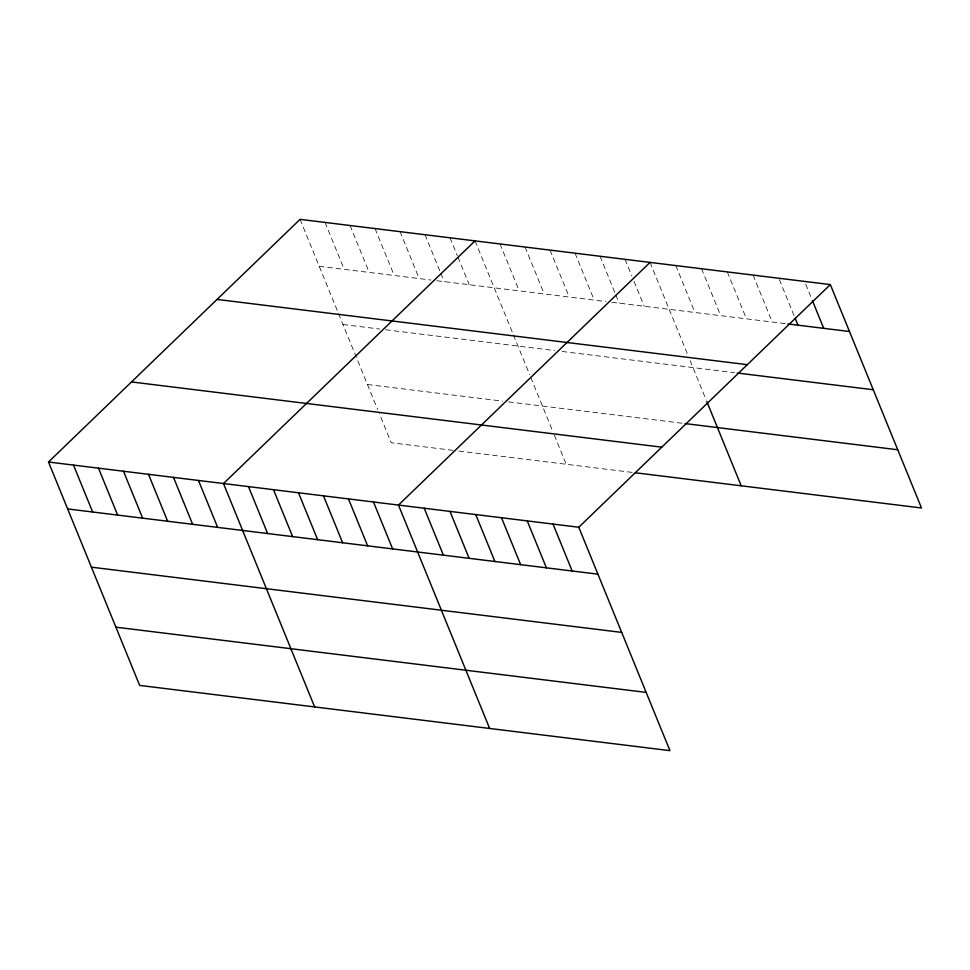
<?xml version="1.0" encoding="UTF-8"?>
<svg xmlns="http://www.w3.org/2000/svg" width="970" height="970" viewBox="0 0 970 970"><rect width="100%" height="100%" fill="white"/><g stroke="black" fill="none" stroke-linecap="round" stroke-linejoin="round"><path stroke-width="0.73" stroke-dasharray="4.85 3.64" d="M319.203 266.277L430.971 280.027M436.852 280.742L605.959 301.549M611.84 302.276L786.524 323.762M342.968 324.513L379.731 329.036M385.623 329.751L554.731 350.558M562.079 351.467L734.448 372.674M367.46 384.508L502.751 401.156M508.632 401.883L682.153 423.223M452.99 450.347L391.225 442.757L379.343 413.632M458.871 451.074L632.391 472.414M805.706 284.174L811.902 299.354M779.383 279.627L794.03 315.517M753.059 275.08L772.217 322.004M727.306 271.915L746.451 318.839M701.553 268.738L720.698 315.662M675.799 265.574L694.944 312.498M650.045 262.409L687.863 355.081M690.131 360.634L706.305 400.295M625.044 259.329L631.797 275.892M634.053 281.409L644.189 306.253M600.042 256.262L615.247 293.522M615.817 294.892L619.187 303.173M575.04 253.182L594.198 300.106M550.051 250.102L569.196 297.026M525.049 247.035L544.194 293.946M500.047 243.955L519.192 290.879M475.045 240.875L512.875 333.559M513.433 334.941L529.656 374.675M530.76 377.403L552.633 430.995M554.331 435.154L566.213 464.278M450.056 237.808L457.367 255.74M457.937 257.123L469.201 284.719M425.054 234.728L440.259 271.988M440.816 273.37L444.199 281.652M400.052 231.648L419.198 278.572M375.05 228.581L394.208 275.504M350.061 225.501L369.206 272.424M325.059 222.433L344.204 269.345M300.057 219.353L377.645 409.473"/><path stroke-width="1.45" d="M48.5 462.011L578.775 527.243L669.943 750.647L139.668 685.414L48.5 462.011L300.057 219.353L830.332 284.586L921.5 507.989L635.326 472.778M475.045 240.875L223.488 483.545L314.656 706.936M650.045 262.409L398.476 505.067L489.644 728.47M578.775 527.243L830.332 284.586M787.955 323.944L849.477 331.51M217.05 299.427L747.312 364.671M737.309 373.026L873.242 389.746M685.087 423.587L897.735 449.753M131.52 381.938L661.782 447.17M67.645 508.935L597.92 574.167M91.41 567.171L621.685 632.404M115.903 627.178L646.178 692.41M812.46 300.736L823.724 328.345M795.157 318.269L797.97 325.168M706.863 401.653L741.201 485.8M553.021 524.079L572.167 571.003M527.256 520.914L546.413 567.838M501.502 517.75L520.647 564.661M475.749 514.573L494.894 561.497M449.995 511.408L469.14 558.332M424.242 508.244L443.387 555.155M373.486 501.999L392.632 548.911M348.485 498.919L367.63 545.843M323.483 495.84L342.628 542.763M298.481 492.772L317.639 539.684M273.491 489.692L292.637 536.616M248.49 486.613L267.635 533.536M198.486 480.465L217.644 527.389M173.497 477.385L192.642 524.309M148.495 474.318L167.64 521.242M123.493 471.238L142.638 518.162M98.491 468.17L117.649 515.082M73.502 465.091L92.647 512.014"/></g></svg>
